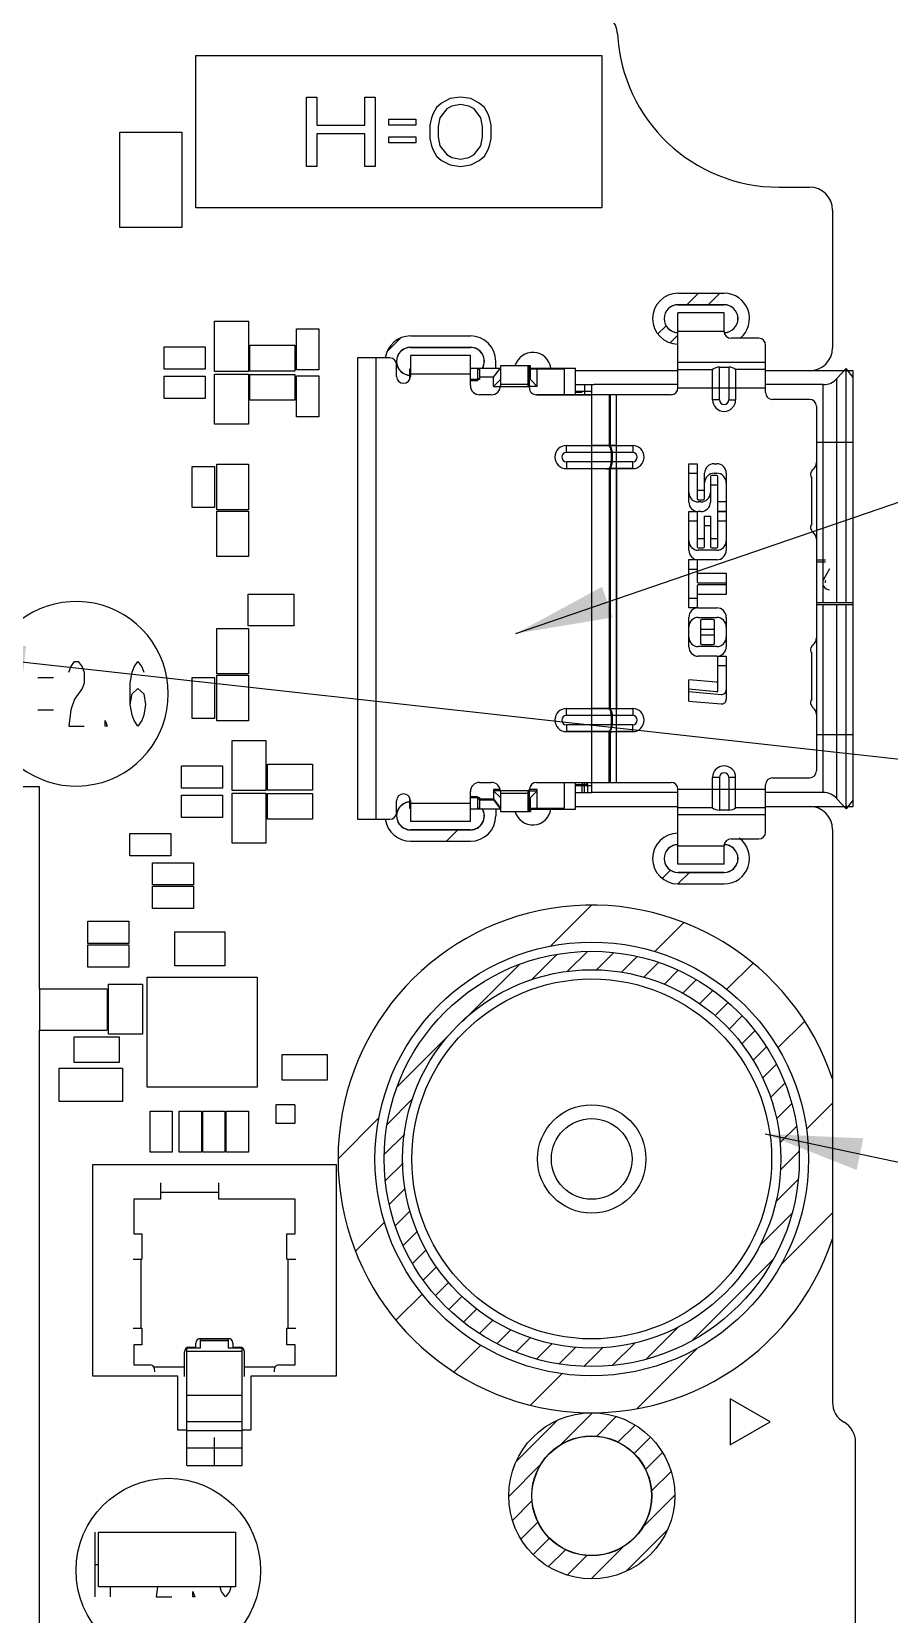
# Model space of a CAD drawing. Header units: millimetres. Extents: x 0 to 841, y 0 to 594.
# Drawn here: x 496.71 to 515.31, y 374.77 to 409.07 of the extents above; entities that cross this region are included whole.
import ezdxf

# ---------------------------------------------------------------- set-up
doc = ezdxf.new("R2010")
doc.units = ezdxf.units.MM
doc.header["$LTSCALE"] = 46.255
doc.layers.get('0').update_dxf_attribs({"linetype": 'CONTINUOUS'})
for name, color, linetype in [('ASSEM_MEM', 7, 'CONTINUOUS'), ('DETAIL', 7, 'CONTINUOUS'), ('TPC12_27', 7, 'CONTINUOUS')]:
    doc.layers.add(name, color=color, linetype=linetype)
doc.styles.get("Standard").update_dxf_attribs({"font": 'txt', "width": 0.8})
doc.dimstyles.get("Standard").update_dxf_attribs({"dimtxt": 3, "dimasz": 2.1, "dimexe": 2, "dimexo": 1, "dimtad": 1, "dimzin": 0, "dimdsep": 46, "dimtxsty": 'STANDARD', "dimblk": '_FILLED', "dimblk1": '_FILLED', "dimblk2": '_FILLED', "dimcen": 0.09, "dimazin": 0, "dimtol": 1, "dimtp": 0.01, "dimtm": 0.01, "dimtfac": 1, "dimtofl": 0, "dimtmove": 0, "dimatfit": 3, "dimldrblk": '_FILLED', "dimfxl": 1, "dimtolj": 1, "dimtzin": 0, "dimarcsym": 0})

# ---------------------------------------------------------------- blocks, each defined once
blk = doc.blocks.new('_FILLED')
at = {"color": 0, "linetype": 'BYBLOCK'}
blk.add_solid([(0, 0), (-1, 0.167), (-1, -0.167)], dxfattribs=at)

msp = doc.modelspace()

# ---------------------------------------------------------------- linework, layer by layer
at = {"layer": 'ASSEM_MEM', "color": 4, "linetype": 'CONTINUOUS'}
for p, q in [((500.277, 408.552), (509.077, 408.552)), ((500.277, 405.252), (500.277, 408.552)), ((509.077, 408.552), (509.077, 405.252)), ((509.077, 405.252), (500.277, 405.252)), ((510.727, 403.402), (511.727, 403.402)), ((510.727, 403.152), (511.727, 403.152)), ((504.927, 402.477), (506.227, 402.477)), ((504.927, 402.227), (506.227, 402.227)), ((506.777, 401.782), (506.777, 401.927)), ((510.727, 401.722), (508.502, 401.722)), ((514.527, 401.722), (512.627, 401.722)), ((514.527, 401.577), (514.527, 401.722)), ((495.807, 392.712), (496.877, 392.712)), ((496.877, 392.712), (496.877, 388.319)), ((514.527, 392.282), (514.527, 392.427)), ((506.777, 392.222), (506.777, 392.077)), ((508.502, 392.282), (510.727, 392.282)), ((512.627, 392.282), (514.527, 392.282)), ((504.927, 391.777), (506.227, 391.777)), ((504.927, 391.527), (506.227, 391.527)), ((510.727, 390.852), (511.727, 390.852)), ((510.727, 390.602), (511.727, 390.602)), ((496.877, 387.43), (496.877, 361.972)), ((514.077, 386.374), (514.077, 382.909)), ((512.723, 378.946), (511.857, 379.446)), ((511.857, 379.446), (511.857, 378.446)), ((511.857, 378.446), (512.723, 378.946)), ((500.677, 378.002), (500.677, 378.607))]:
    msp.add_line(p, q, dxfattribs=at)
at = {"layer": 'ASSEM_MEM', "color": 40, "linetype": 'CONTINUOUS'}
for p, q in [((502.677, 407.652), (502.899, 407.652)), ((502.677, 406.152), (502.677, 407.652)), ((502.899, 407.652), (502.899, 407.045)), ((503.936, 407.652), (504.159, 407.652)), ((503.936, 407.045), (503.936, 407.652)), ((504.159, 407.652), (504.159, 406.152)), ((505.603, 407.524), (505.492, 407.428)), ((505.788, 407.62), (505.603, 407.524)), ((506.01, 407.652), (505.788, 407.62)), ((506.01, 407.492), (505.825, 407.46)), ((506.233, 407.62), (506.01, 407.652)), ((506.196, 407.46), (506.01, 407.492)), ((506.418, 407.524), (506.233, 407.62)), ((506.529, 407.428), (506.418, 407.524)), ((504.455, 407.173), (505.047, 407.173)), ((504.455, 407.045), (504.455, 407.173)), ((505.047, 407.173), (505.047, 407.045)), ((505.381, 407.205), (505.344, 407.045)), ((505.418, 407.301), (505.381, 407.205)), ((505.492, 407.428), (505.418, 407.301)), ((505.566, 407.205), (505.529, 407.013)), ((505.714, 407.396), (505.566, 407.205)), ((505.825, 407.46), (505.714, 407.396)), ((506.307, 407.396), (506.196, 407.46)), ((506.455, 407.205), (506.307, 407.396)), ((506.492, 407.013), (506.455, 407.205)), ((506.603, 407.301), (506.529, 407.428)), ((506.64, 407.205), (506.603, 407.301)), ((506.677, 407.045), (506.64, 407.205)), ((502.899, 407.045), (503.936, 407.045)), ((503.936, 406.854), (502.899, 406.854)), ((502.899, 406.854), (502.899, 406.152)), ((503.936, 406.152), (503.936, 406.854)), ((505.047, 407.045), (504.455, 407.045)), ((504.455, 406.79), (505.047, 406.79)), ((504.455, 406.662), (504.455, 406.79)), ((505.047, 406.79), (505.047, 406.662)), ((505.344, 407.045), (505.344, 406.758)), ((505.529, 407.013), (505.529, 406.79)), ((505.529, 406.79), (505.566, 406.599)), ((506.455, 406.599), (506.492, 406.79)), ((506.492, 406.79), (506.492, 407.013)), ((506.677, 406.758), (506.677, 407.045)), ((505.047, 406.662), (504.455, 406.662)), ((505.344, 406.758), (505.381, 406.599)), ((505.381, 406.599), (505.418, 406.503)), ((505.418, 406.503), (505.492, 406.375)), ((505.566, 406.599), (505.714, 406.407)), ((506.307, 406.407), (506.455, 406.599)), ((506.529, 406.375), (506.603, 406.503)), ((506.603, 406.503), (506.64, 406.599)), ((506.64, 406.599), (506.677, 406.758)), ((502.899, 406.152), (502.677, 406.152)), ((504.159, 406.152), (503.936, 406.152)), ((505.492, 406.375), (505.603, 406.279)), ((505.603, 406.279), (505.788, 406.184)), ((505.714, 406.407), (505.825, 406.343)), ((505.788, 406.184), (506.01, 406.152)), ((505.825, 406.343), (506.01, 406.311)), ((506.01, 406.311), (506.196, 406.343)), ((506.01, 406.152), (506.233, 406.184)), ((506.196, 406.343), (506.307, 406.407)), ((506.233, 406.184), (506.418, 406.279)), ((506.418, 406.279), (506.529, 406.375)), ((497.519, 395.19), (497.561, 395.306)), ((497.561, 395.306), (497.644, 395.423)), ((497.644, 395.423), (497.727, 395.423)), ((497.727, 395.423), (497.811, 395.306)), ((497.811, 395.306), (497.852, 395.19)), ((497.852, 395.19), (497.852, 394.956)), ((498.852, 394.956), (498.894, 395.19)), ((498.894, 395.19), (498.936, 395.306)), ((498.936, 395.306), (499.019, 395.423)), ((499.019, 395.423), (499.102, 395.306)), ((499.102, 395.306), (499.144, 395.19)), ((496.852, 395.073), (497.186, 395.073)), ((497.811, 394.84), (497.644, 394.606)), ((497.852, 394.956), (497.811, 394.84)), ((498.852, 394.49), (498.852, 394.956)), ((498.894, 394.723), (499.019, 394.84)), ((499.019, 394.84), (499.144, 394.723)), ((497.644, 394.606), (497.561, 394.373)), ((498.852, 394.49), (498.894, 394.723)), ((498.894, 394.256), (498.852, 394.49)), ((499.144, 394.723), (499.186, 394.49)), ((499.186, 394.49), (499.144, 394.256)), ((496.852, 394.373), (497.186, 394.373)), ((497.561, 394.373), (497.519, 394.023)), ((498.311, 394.14), (498.352, 394.023)), ((498.311, 394.023), (498.311, 394.14)), ((498.936, 394.14), (498.894, 394.256)), ((499.019, 394.023), (498.936, 394.14)), ((499.102, 394.14), (499.019, 394.023)), ((499.144, 394.256), (499.102, 394.14)), ((497.519, 394.023), (497.852, 394.023)), ((498.352, 394.023), (498.311, 394.023)), ((498.084, 376.554), (498.084, 375.154)), ((498.084, 375.854), (498.165, 375.854)), ((498.417, 375.371), (498.417, 375.154)), ((499.443, 375.371), (499.417, 375.154)), ((500.209, 375.271), (500.251, 375.154)), ((500.209, 375.154), (500.209, 375.271)), ((500.834, 375.271), (500.792, 375.387)), ((500.917, 375.154), (500.834, 375.271)), ((501.001, 375.271), (500.917, 375.154)), ((501.042, 375.387), (501.001, 375.271)), ((499.417, 375.154), (499.751, 375.154)), ((500.251, 375.154), (500.209, 375.154))]:
    msp.add_line(p, q, dxfattribs=at)
at = {"layer": 'ASSEM_MEM', "color": 7, "linetype": 'CONTINUOUS'}
for p, q in [((498.627, 406.892), (499.973, 406.892)), ((498.627, 404.829), (498.627, 406.892)), ((499.973, 406.892), (499.973, 404.829)), ((512.912, 405.702), (513.577, 405.702)), ((512.912, 405.702), (513.577, 405.702)), ((514.077, 405.202), (514.077, 402.222)), ((499.973, 404.829), (498.627, 404.829)), ((510.732, 403.157), (511.723, 403.157)), ((500.678, 402.794), (501.414, 402.794)), ((500.678, 401.708), (500.678, 402.794)), ((501.414, 402.794), (501.414, 401.708)), ((510.727, 401.352), (510.727, 402.976)), ((511.725, 402.977), (510.729, 402.977)), ((511.727, 402.977), (511.725, 402.977)), ((511.725, 402.977), (511.726, 402.977)), ((511.726, 402.977), (511.727, 402.977)), ((511.727, 402.977), (511.727, 402.976)), ((511.727, 402.577), (511.727, 402.976)), ((511.727, 402.976), (511.727, 402.976)), ((502.456, 402.632), (502.938, 402.632)), ((502.456, 401.743), (502.456, 402.632)), ((502.938, 402.632), (502.938, 401.743)), ((512.477, 402.427), (511.877, 402.427)), ((499.586, 402.238), (500.475, 402.238)), ((499.586, 401.755), (499.586, 402.238)), ((500.475, 402.238), (500.475, 401.755)), ((501.446, 402.276), (502.424, 402.276)), ((501.446, 401.717), (501.446, 402.276)), ((502.424, 402.276), (502.424, 401.717)), ((504.477, 402.002), (503.777, 402.002)), ((503.777, 402.002), (503.777, 392.002)), ((506.227, 402.052), (504.927, 402.052)), ((504.927, 402.052), (504.927, 401.602)), ((504.93, 402.231), (506.225, 402.231)), ((506.227, 401.402), (506.227, 402.052)), ((512.627, 401.252), (512.627, 402.277)), ((500.475, 401.755), (499.586, 401.755)), ((501.414, 401.708), (500.678, 401.708)), ((500.678, 401.651), (501.414, 401.651)), ((500.678, 400.565), (500.678, 401.651)), ((501.414, 401.651), (501.414, 400.565)), ((502.424, 401.717), (501.446, 401.717)), ((501.446, 401.641), (502.424, 401.641)), ((501.446, 401.082), (501.446, 401.641)), ((502.424, 401.641), (502.424, 401.082)), ((502.938, 401.743), (502.456, 401.743)), ((504.627, 401.602), (504.627, 401.852)), ((504.927, 401.757), (504.907, 401.757)), ((504.907, 401.757), (504.907, 401.531)), ((506.227, 401.782), (506.877, 401.782)), ((506.377, 401.757), (506.427, 401.757)), ((506.377, 401.757), (506.377, 401.507)), ((506.427, 401.782), (506.427, 401.532)), ((506.727, 401.582), (506.877, 401.782)), ((507.527, 401.832), (506.877, 401.832)), ((506.877, 401.832), (506.877, 401.402)), ((507.477, 401.382), (507.477, 401.832)), ((507.477, 401.782), (508.502, 401.782)), ((507.507, 401.352), (507.507, 401.782)), ((507.527, 401.782), (507.527, 401.832)), ((507.527, 401.532), (507.527, 401.782)), ((508.269, 401.757), (507.527, 401.757)), ((507.677, 401.382), (507.677, 401.782)), ((508.269, 401.202), (508.269, 401.757)), ((508.502, 401.202), (508.502, 401.782)), ((510.727, 401.752), (511.477, 401.752)), ((511.477, 401.093), (511.477, 401.752)), ((511.627, 401.802), (511.827, 401.802)), ((512.627, 401.752), (511.977, 401.752)), ((511.977, 401.752), (511.977, 401.093)), ((514.37, 401.772), (514.174, 401.554)), ((514.527, 401.577), (514.37, 401.772)), ((514.37, 396.702), (514.37, 401.772)), ((499.586, 401.603), (500.475, 401.603)), ((499.586, 401.12), (499.586, 401.603)), ((500.475, 401.603), (500.475, 401.12)), ((502.456, 401.616), (502.938, 401.616)), ((502.456, 400.727), (502.456, 401.616)), ((502.938, 401.616), (502.938, 400.727)), ((506.427, 401.532), (506.227, 401.532)), ((506.377, 401.507), (506.227, 401.507)), ((506.377, 401.557), (506.427, 401.557)), ((506.727, 401.582), (506.427, 401.582)), ((506.727, 401.382), (506.727, 401.582)), ((506.877, 401.532), (506.727, 401.382)), ((506.727, 401.382), (506.874, 401.382)), ((507.507, 401.382), (507.477, 401.382)), ((507.527, 401.532), (507.507, 401.532)), ((507.677, 401.382), (507.507, 401.382)), ((507.527, 401.532), (507.677, 401.382)), ((508.502, 401.422), (508.852, 401.422)), ((508.852, 401.422), (508.852, 401.202)), ((510.727, 401.422), (508.925, 401.422)), ((513.877, 401.422), (512.627, 401.422)), ((514.527, 392.427), (514.527, 401.577)), ((500.475, 401.12), (499.586, 401.12)), ((502.424, 401.082), (501.446, 401.082)), ((506.677, 401.202), (506.427, 401.202)), ((510.577, 401.202), (507.657, 401.202)), ((507.657, 401.202), (508.857, 401.202)), ((508.852, 401.272), (508.502, 401.272)), ((508.652, 401.252), (508.502, 401.252)), ((513.577, 401.102), (512.777, 401.102)), ((513.727, 400.952), (513.727, 393.052)), ((502.938, 400.727), (502.456, 400.727)), ((501.414, 400.565), (500.678, 400.565)), ((508.307, 400.102), (509.745, 400.102)), ((508.307, 400.102), (508.857, 400.102)), ((509.233, 400.101), (508.857, 400.101)), ((509.254, 400.102), (509.233, 400.101)), ((500.195, 399.647), (500.678, 399.647)), ((500.195, 398.758), (500.195, 399.647)), ((500.678, 399.647), (500.678, 398.758)), ((500.729, 399.695), (501.414, 399.695)), ((500.729, 398.711), (500.729, 399.695)), ((501.414, 399.695), (501.414, 398.711)), ((508.307, 399.602), (509.745, 399.602)), ((509.254, 399.602), (509.233, 399.602)), ((509.395, 399.602), (509.254, 399.602)), ((509.745, 399.602), (509.395, 399.602)), ((510.962, 399.709), (511.142, 399.709)), ((510.962, 399.084), (510.962, 399.709)), ((511.142, 399.709), (511.142, 399.159)), ((511.51, 399.709), (511.567, 399.709)), ((510.962, 399.502), (511.142, 399.502)), ((510.962, 398.877), (510.962, 399.502)), ((511.142, 399.502), (511.142, 398.952)), ((511.305, 399.159), (511.305, 399.504)), ((511.305, 398.952), (511.305, 399.297)), ((511.43, 399.429), (511.43, 399.084)), ((511.567, 399.454), (511.455, 399.454)), ((511.567, 399.247), (511.455, 399.247)), ((511.51, 399.502), (511.567, 399.502)), ((511.592, 398.879), (511.592, 399.429)), ((511.772, 399.504), (511.772, 398.879)), ((511.772, 399.297), (511.772, 398.672)), ((513.627, 398.402), (513.627, 399.402)), ((511.167, 399.134), (511.28, 399.134)), ((511.167, 398.927), (511.28, 398.927)), ((511.43, 399.222), (511.43, 398.877)), ((511.592, 398.672), (511.592, 399.222)), ((500.678, 398.758), (500.195, 398.758)), ((501.414, 398.711), (500.729, 398.711)), ((500.729, 398.679), (501.414, 398.679)), ((500.729, 397.695), (500.729, 398.679)), ((501.414, 398.679), (501.414, 397.695)), ((510.962, 398.674), (511.142, 398.674)), ((510.962, 398.039), (510.962, 398.674)), ((511.142, 398.674), (511.142, 398.114)), ((511.225, 398.879), (511.167, 398.879)), ((511.225, 398.672), (511.167, 398.672)), ((511.305, 398.574), (511.43, 398.574)), ((511.305, 398.114), (511.305, 398.574)), ((511.43, 398.574), (511.43, 398.114)), ((511.772, 398.879), (511.592, 398.879)), ((511.592, 398.674), (511.772, 398.674)), ((511.592, 398.114), (511.592, 398.674)), ((511.772, 398.672), (511.592, 398.672)), ((511.772, 398.674), (511.772, 398.039)), ((510.962, 398.467), (511.142, 398.467)), ((510.962, 397.832), (510.962, 398.467)), ((511.142, 398.467), (511.142, 397.907)), ((511.305, 398.367), (511.43, 398.367)), ((511.305, 397.907), (511.305, 398.367)), ((511.43, 398.367), (511.43, 397.907)), ((511.592, 398.467), (511.772, 398.467)), ((511.592, 397.907), (511.592, 398.467)), ((511.772, 398.467), (511.772, 397.832)), ((511.167, 398.089), (511.28, 398.089)), ((511.167, 397.882), (511.28, 397.882)), ((511.455, 398.089), (511.567, 398.089)), ((511.455, 397.882), (511.567, 397.882)), ((501.414, 397.695), (500.729, 397.695)), ((510.962, 397.629), (511.142, 397.629)), ((510.962, 396.789), (510.962, 397.629)), ((511.142, 397.629), (511.142, 397.361)), ((511.567, 397.834), (511.167, 397.834)), ((511.567, 397.627), (511.167, 397.627)), ((513.727, 397.627), (513.927, 397.627)), ((513.927, 397.577), (513.727, 397.577)), ((510.962, 397.422), (511.142, 397.422)), ((510.962, 396.582), (510.962, 397.422)), ((511.142, 397.422), (511.142, 397.154)), ((511.167, 397.336), (511.772, 397.336)), ((511.772, 397.336), (511.772, 397.081)), ((514.014, 397.427), (513.884, 397.202)), ((501.411, 396.881), (502.396, 396.881)), ((501.411, 396.196), (501.411, 396.881)), ((502.396, 396.881), (502.396, 396.196)), ((511.142, 397.056), (511.142, 396.789)), ((511.142, 396.849), (511.142, 396.582)), ((511.167, 397.129), (511.772, 397.129)), ((511.772, 397.081), (511.167, 397.081)), ((511.772, 396.874), (511.167, 396.874)), ((511.772, 397.129), (511.772, 396.874)), ((511.142, 396.789), (510.962, 396.789)), ((511.142, 396.582), (510.962, 396.582)), ((511.167, 396.584), (511.567, 396.584)), ((514.527, 396.652), (513.727, 396.652)), ((513.749, 396.702), (514.527, 396.702)), ((514.37, 392.232), (514.37, 396.652)), ((502.396, 396.196), (501.411, 396.196)), ((510.962, 395.949), (510.962, 396.379)), ((510.962, 395.742), (510.962, 396.172)), ((511.167, 396.377), (511.567, 396.377)), ((511.217, 396.304), (511.217, 396.024)), ((511.492, 396.329), (511.242, 396.329)), ((511.517, 396.024), (511.517, 396.304)), ((511.772, 396.379), (511.772, 395.949)), ((511.772, 396.172), (511.772, 395.742)), ((500.729, 396.139), (501.414, 396.139)), ((500.729, 395.155), (500.729, 396.139)), ((501.414, 396.139), (501.414, 395.155)), ((511.217, 396.097), (511.217, 395.817)), ((511.242, 396.122), (511.492, 396.122)), ((511.242, 395.999), (511.492, 395.999)), ((511.517, 395.817), (511.517, 396.097)), ((511.567, 395.744), (511.167, 395.744)), ((511.567, 395.537), (511.167, 395.537)), ((511.242, 395.792), (511.492, 395.792)), ((511.592, 395.539), (511.772, 395.539)), ((511.592, 394.998), (511.592, 395.539)), ((511.772, 395.539), (511.772, 394.809)), ((513.627, 394.602), (513.627, 395.602)), ((501.414, 395.155), (500.729, 395.155)), ((500.729, 395.123), (501.414, 395.123)), ((500.729, 394.139), (500.729, 395.123)), ((501.414, 395.123), (501.414, 394.139)), ((511.592, 395.332), (511.772, 395.332)), ((511.592, 394.792), (511.592, 395.332)), ((511.772, 395.332), (511.772, 394.602)), ((500.195, 395.075), (500.678, 395.075)), ((500.195, 394.186), (500.195, 395.075)), ((500.678, 395.075), (500.678, 394.186)), ((511.565, 394.974), (510.962, 395.026)), ((510.962, 394.77), (510.962, 395.026)), ((511.565, 394.767), (510.962, 394.819)), ((510.962, 394.564), (510.962, 394.819)), ((510.962, 394.77), (511.664, 394.709)), ((510.962, 394.564), (511.663, 394.502)), ((500.678, 394.186), (500.195, 394.186)), ((501.414, 394.139), (500.729, 394.139)), ((508.307, 394.402), (508.857, 394.402)), ((508.307, 394.402), (509.745, 394.402)), ((509.233, 394.402), (508.857, 394.402)), ((509.254, 394.401), (509.233, 394.402)), ((509.254, 394.401), (509.395, 394.401)), ((509.233, 393.902), (508.307, 393.902)), ((508.307, 393.902), (509.745, 393.902)), ((509.233, 393.902), (509.254, 393.902)), ((509.745, 393.902), (509.395, 393.902)), ((501.059, 393.713), (501.795, 393.713)), ((501.059, 392.627), (501.059, 393.713)), ((501.795, 393.713), (501.795, 392.627)), ((499.967, 393.158), (500.856, 393.158)), ((499.967, 392.675), (499.967, 393.158)), ((500.856, 393.158), (500.856, 392.675)), ((501.827, 393.196), (502.805, 393.196)), ((501.827, 392.637), (501.827, 393.196)), ((502.805, 393.196), (502.805, 392.637)), ((506.427, 392.802), (506.677, 392.802)), ((507.657, 392.802), (510.577, 392.802)), ((508.269, 392.247), (508.269, 392.802)), ((508.502, 392.222), (508.502, 392.802)), ((508.766, 392.752), (508.502, 392.752)), ((508.502, 392.732), (508.852, 392.732)), ((508.852, 392.802), (508.852, 392.582)), ((511.477, 392.252), (511.477, 392.911)), ((511.977, 392.252), (511.977, 392.911)), ((512.627, 391.727), (512.627, 392.752)), ((512.777, 392.902), (513.577, 392.902)), ((500.856, 392.675), (499.967, 392.675)), ((499.967, 392.523), (500.856, 392.523)), ((499.967, 392.04), (499.967, 392.523)), ((500.856, 392.523), (500.856, 392.04)), ((501.795, 392.627), (501.059, 392.627)), ((501.059, 392.57), (501.795, 392.57)), ((501.059, 391.484), (501.059, 392.57)), ((501.795, 392.57), (501.795, 391.484)), ((502.805, 392.637), (501.827, 392.637)), ((501.827, 392.561), (502.805, 392.561)), ((501.827, 392.002), (501.827, 392.561)), ((502.805, 392.561), (502.805, 392.002)), ((504.627, 392.152), (504.627, 392.402)), ((504.907, 392.472), (504.907, 392.247)), ((504.927, 392.402), (504.927, 391.952)), ((506.227, 391.952), (506.227, 392.602)), ((506.227, 392.497), (506.377, 392.497)), ((506.227, 392.472), (506.427, 392.472)), ((506.377, 392.497), (506.377, 392.247)), ((506.377, 392.447), (506.727, 392.447)), ((506.427, 392.472), (506.427, 392.222)), ((506.427, 392.422), (506.727, 392.422)), ((506.87, 392.647), (506.727, 392.647)), ((506.727, 392.647), (506.727, 392.422)), ((506.874, 392.622), (506.727, 392.622)), ((506.727, 392.622), (506.877, 392.472)), ((506.727, 392.447), (506.877, 392.247)), ((506.727, 392.422), (506.877, 392.222)), ((506.877, 392.602), (506.877, 392.172)), ((507.507, 392.622), (507.477, 392.622)), ((507.477, 392.172), (507.477, 392.622)), ((507.507, 392.222), (507.507, 392.652)), ((507.677, 392.647), (507.507, 392.647)), ((507.507, 392.622), (507.677, 392.622)), ((507.507, 392.472), (507.527, 392.472)), ((507.527, 392.472), (507.677, 392.622)), ((507.527, 392.222), (507.527, 392.472)), ((507.677, 392.222), (507.677, 392.647)), ((508.502, 392.582), (508.852, 392.582)), ((510.727, 392.582), (508.925, 392.582)), ((510.727, 391.028), (510.727, 392.652)), ((513.877, 392.582), (512.627, 392.582)), ((514.37, 392.232), (514.174, 392.449)), ((514.527, 392.427), (514.37, 392.232)), ((500.856, 392.04), (499.967, 392.04)), ((504.907, 392.247), (504.927, 392.247)), ((506.877, 392.222), (506.227, 392.222)), ((506.427, 392.247), (506.377, 392.247)), ((506.877, 392.172), (507.527, 392.172)), ((507.477, 392.222), (508.502, 392.222)), ((507.527, 392.247), (508.269, 392.247)), ((507.527, 392.222), (507.527, 392.172)), ((511.477, 392.252), (510.727, 392.252)), ((511.827, 392.202), (511.627, 392.202)), ((512.627, 392.252), (511.977, 392.252)), ((498.846, 391.697), (499.735, 391.697)), ((498.846, 391.214), (498.846, 391.697)), ((499.735, 391.697), (499.735, 391.214)), ((502.805, 392.002), (501.827, 392.002)), ((503.777, 392.002), (504.477, 392.002)), ((506.227, 391.952), (504.927, 391.952)), ((506.225, 391.772), (504.93, 391.772)), ((514.077, 391.782), (514.077, 386.374)), ((501.795, 391.484), (501.059, 391.484)), ((511.727, 391.028), (511.727, 391.427)), ((511.877, 391.577), (512.477, 391.577)), ((499.735, 391.214), (498.846, 391.214)), ((499.332, 391.062), (500.221, 391.062)), ((499.332, 390.579), (499.332, 391.062)), ((500.221, 391.062), (500.221, 390.579)), ((511.725, 391.027), (510.729, 391.027)), ((511.723, 390.847), (510.732, 390.847)), ((500.221, 390.579), (499.332, 390.579)), ((499.332, 390.554), (500.221, 390.554)), ((499.332, 390.071), (499.332, 390.554)), ((500.221, 390.554), (500.221, 390.071)), ((500.221, 390.071), (499.332, 390.071)), ((497.935, 389.792), (498.824, 389.792)), ((497.935, 389.309), (497.935, 389.792)), ((498.824, 389.792), (498.824, 389.309)), ((498.824, 389.309), (497.935, 389.309)), ((499.818, 389.563), (500.903, 389.563)), ((499.818, 388.827), (499.818, 389.563)), ((500.903, 389.563), (500.903, 388.827)), ((497.935, 389.284), (498.824, 389.284)), ((497.935, 388.801), (497.935, 389.284)), ((498.824, 389.284), (498.824, 388.801)), ((498.824, 388.801), (497.935, 388.801)), ((500.903, 388.827), (499.818, 388.827)), ((498.354, 388.319), (496.893, 388.319)), ((496.893, 387.43), (496.893, 388.319)), ((498.354, 388.332), (498.354, 387.443)), ((498.379, 388.43), (499.116, 388.43)), ((498.379, 387.344), (498.379, 388.43)), ((499.116, 388.43), (499.116, 387.344)), ((499.221, 388.582), (501.602, 388.582)), ((499.221, 386.201), (499.221, 388.582)), ((501.602, 388.582), (501.602, 386.201)), ((496.893, 387.43), (498.354, 387.43)), ((497.636, 387.29), (498.614, 387.29)), ((497.636, 386.731), (497.636, 387.29)), ((499.116, 387.344), (498.379, 387.344)), ((498.614, 387.29), (498.614, 386.731)), ((502.145, 386.909), (503.123, 386.909)), ((502.145, 386.35), (502.145, 386.909)), ((503.123, 386.909), (503.123, 386.35)), ((497.312, 386.611), (498.684, 386.611)), ((497.312, 385.887), (497.312, 386.611)), ((498.614, 386.731), (497.636, 386.731)), ((498.684, 386.611), (498.684, 385.887)), ((503.123, 386.35), (502.145, 386.35)), ((498.684, 385.887), (497.312, 385.887)), ((501.602, 386.201), (499.221, 386.201)), ((499.281, 385.677), (499.763, 385.677)), ((499.281, 384.788), (499.281, 385.677)), ((499.763, 385.677), (499.763, 384.788)), ((499.916, 385.677), (500.398, 385.677)), ((499.916, 384.788), (499.916, 385.677)), ((500.398, 385.677), (500.398, 384.788)), ((500.424, 385.677), (500.906, 385.677)), ((500.424, 384.788), (500.424, 385.677)), ((500.906, 385.677), (500.906, 384.788)), ((500.932, 385.677), (501.414, 385.677)), ((500.932, 384.788), (500.932, 385.677)), ((501.414, 385.677), (501.414, 384.788)), ((498.041, 384.518), (503.313, 384.518)), ((498.041, 379.937), (498.041, 384.518)), ((499.763, 384.788), (499.281, 384.788)), ((500.398, 384.788), (499.916, 384.788)), ((500.906, 384.788), (500.424, 384.788)), ((501.414, 384.788), (500.932, 384.788)), ((503.313, 384.518), (503.313, 379.937)), ((499.512, 383.772), (499.512, 384.122)), ((500.772, 383.772), (500.772, 384.122)), ((499.512, 383.772), (498.927, 383.772)), ((498.927, 383.772), (498.927, 383.022)), ((502.427, 383.772), (500.772, 383.772)), ((502.427, 383.022), (502.427, 383.772)), ((498.927, 383.022), (499.107, 383.022)), ((499.107, 383.022), (499.107, 382.472)), ((502.247, 383.022), (502.427, 383.022)), ((502.247, 382.472), (502.247, 383.022)), ((514.077, 382.909), (514.077, 379.368)), ((498.914, 382.472), (499.107, 382.472)), ((502.247, 382.472), (502.44, 382.472)), ((498.914, 380.972), (499.107, 380.972)), ((499.107, 380.972), (499.107, 380.612)), ((500.377, 380.752), (500.977, 380.752)), ((500.377, 380.747), (500.977, 380.747)), ((500.377, 380.547), (500.377, 380.747)), ((500.977, 380.747), (500.977, 380.547)), ((502.247, 380.972), (502.44, 380.972)), ((502.247, 380.612), (502.247, 380.972)), ((499.107, 380.612), (498.927, 380.612)), ((498.927, 380.612), (498.927, 380.177)), ((500.027, 379.927), (500.027, 380.462)), ((500.077, 380.547), (500.377, 380.547)), ((500.077, 378.002), (500.077, 380.547)), ((501.277, 380.471), (500.077, 380.471)), ((500.127, 380.562), (500.277, 380.562)), ((500.277, 380.562), (500.277, 380.652)), ((500.977, 380.697), (500.377, 380.697)), ((500.977, 380.547), (501.277, 380.547)), ((501.077, 380.652), (501.077, 380.562)), ((501.077, 380.562), (501.227, 380.562)), ((501.277, 378.002), (501.277, 380.547)), ((501.327, 379.927), (501.327, 380.462)), ((502.427, 380.612), (502.247, 380.612)), ((502.427, 380.177), (502.427, 380.612)), ((498.927, 380.177), (499.277, 380.177)), ((502.077, 380.177), (502.427, 380.177)), ((499.886, 379.937), (498.041, 379.937)), ((499.886, 378.767), (499.886, 379.937)), ((503.313, 379.937), (501.468, 379.937)), ((501.468, 379.937), (501.468, 378.767)), ((500.077, 378.767), (499.886, 378.767)), ((500.077, 378.952), (501.277, 378.952)), ((500.077, 378.758), (501.277, 378.758)), ((501.468, 378.767), (501.277, 378.767)), ((514.577, 374.392), (514.577, 378.502)), ((500.077, 378.002), (501.277, 378.002)), ((500.077, 378.001), (501.277, 378.001)), ((498.165, 376.552), (501.133, 376.552)), ((498.165, 375.371), (498.165, 376.552)), ((501.133, 376.552), (501.133, 375.371)), ((501.133, 375.371), (498.165, 375.371))]:
    msp.add_line(p, q, dxfattribs=at)
at = {"layer": 'ASSEM_MEM', "color": 2, "linetype": 'CONTINUOUS'}
for p, q in [((510.921, 403.152), (511.171, 403.402)), ((511.384, 403.152), (511.634, 403.402)), ((510.289, 402.52), (510.469, 402.7)), ((504.417, 402.131), (504.722, 402.437)), ((510.56, 402.328), (510.727, 402.495)), ((505.706, 391.527), (505.956, 391.777)), ((510.384, 390.722), (510.563, 390.901)), ((510.727, 390.602), (510.977, 390.852)), ((507.967, 389.257), (508.852, 390.142)), ((510.227, 389.138), (510.855, 389.766)), ((507.544, 388.516), (508.107, 389.079)), ((508.328, 388.706), (508.763, 389.141)), ((508.953, 388.735), (509.334, 389.116)), ((509.498, 388.686), (509.844, 389.032)), ((506.055, 387.622), (507.295, 388.862)), ((509.988, 388.581), (510.308, 388.901)), ((510.426, 388.425), (510.733, 388.732)), ((511.786, 388.318), (512.354, 388.887)), ((510.825, 388.229), (511.125, 388.529)), ((511.192, 388.001), (511.485, 388.295)), ((511.529, 387.743), (511.817, 388.031)), ((511.836, 387.456), (512.12, 387.74)), ((512.894, 387.048), (513.475, 387.629)), ((504.637, 386.204), (505.805, 387.371)), ((512.105, 387.131), (512.396, 387.421)), ((512.346, 386.777), (512.643, 387.074)), ((512.556, 386.392), (512.861, 386.697)), ((512.732, 385.973), (513.046, 386.287)), ((504.42, 385.392), (504.975, 385.947)), ((503.357, 384.647), (504.242, 385.532)), ((512.862, 385.509), (513.194, 385.841)), ((513.513, 385.288), (514.077, 385.852)), ((504.358, 384.735), (504.802, 385.179)), ((512.938, 384.99), (513.301, 385.353)), ((504.382, 384.165), (504.767, 384.549)), ((512.948, 384.405), (513.354, 384.811)), ((512.843, 383.705), (513.335, 384.198)), ((504.467, 383.655), (504.816, 384.004)), ((504.597, 383.191), (504.924, 383.517)), ((512.505, 382.773), (513.202, 383.47)), ((512.969, 382.365), (514.077, 383.473)), ((503.733, 382.644), (504.361, 383.272)), ((504.767, 382.766), (505.078, 383.076)), ((504.97, 382.374), (505.268, 382.672)), ((511.025, 380.699), (512.8, 382.473)), ((505.204, 382.014), (505.493, 382.302)), ((505.467, 381.682), (505.757, 381.971)), ((504.612, 381.145), (505.181, 381.713)), ((505.759, 381.378), (506.048, 381.668)), ((506.078, 381.103), (506.367, 381.392)), ((506.425, 380.856), (506.716, 381.146)), ((506.802, 380.638), (507.106, 380.942)), ((507.212, 380.453), (507.531, 380.772)), ((510.029, 380.297), (510.745, 381.013)), ((505.87, 380.024), (506.451, 380.605)), ((507.658, 380.304), (507.996, 380.643)), ((508.146, 380.198), (508.513, 380.565)), ((508.688, 380.145), (509.101, 380.558)), ((509.301, 380.164), (509.797, 380.659)), ((509.833, 379.229), (511.133, 380.53)), ((507.529, 379.304), (508.211, 379.986)), ((508.189, 378.457), (508.874, 379.142)), ((508.964, 378.637), (509.388, 379.062)), ((507.214, 378.076), (508.123, 378.985)), ((509.43, 378.509), (509.798, 378.876)), ((509.777, 378.261), (510.13, 378.614)), ((507.057, 377.325), (507.742, 378.01)), ((510.025, 377.914), (510.392, 378.281)), ((510.153, 377.447), (510.577, 377.872)), ((509.97, 376.67), (510.657, 377.357)), ((507.137, 376.81), (507.562, 377.235)), ((507.323, 376.401), (507.69, 376.769)), ((509.595, 375.7), (510.499, 376.604)), ((507.585, 376.069), (507.938, 376.422)), ((507.917, 375.807), (508.285, 376.174)), ((508.327, 375.622), (508.752, 376.046)), ((508.842, 375.542), (509.529, 376.229))]:
    msp.add_line(p, q, dxfattribs=at)
at = {"layer": 'ASSEM_MEM', "color": 9, "linetype": 'CONTINUOUS'}
for p, q in [((511.727, 402.577), (510.727, 402.577)), ((504.177, 402.002), (504.177, 392.002)), ((506.227, 401.652), (504.927, 401.652)), ((507.498, 401.782), (507.498, 401.832)), ((507.506, 401.832), (507.506, 401.782)), ((512.627, 401.902), (510.727, 401.902)), ((511.627, 401.093), (511.627, 401.802)), ((511.827, 401.802), (511.827, 401.093)), ((506.876, 401.382), (507.477, 401.382)), ((506.877, 401.432), (507.477, 401.432)), ((508.702, 401.422), (508.702, 401.202)), ((510.727, 401.352), (512.627, 401.352)), ((513.877, 396.702), (513.877, 401.422)), ((514.174, 396.702), (514.174, 401.554)), ((508.857, 392.802), (508.857, 401.202)), ((509.233, 401.202), (509.233, 400.101)), ((509.254, 401.202), (509.254, 400.102)), ((509.395, 392.802), (509.395, 401.202)), ((511.627, 401.093), (511.477, 401.093)), ((511.827, 401.093), (511.977, 401.093)), ((508.307, 399.952), (508.307, 400.102)), ((509.745, 399.952), (508.307, 399.952)), ((509.28, 399.952), (509.28, 399.752)), ((509.301, 399.952), (509.301, 399.752)), ((509.745, 400.102), (509.745, 399.952)), ((513.727, 400.172), (514.527, 400.172)), ((509.745, 399.752), (508.307, 399.752)), ((508.307, 399.752), (508.307, 399.602)), ((508.857, 394.402), (508.857, 399.602)), ((509.233, 399.602), (509.233, 394.402)), ((509.233, 399.602), (509.233, 394.402)), ((509.254, 394.402), (509.254, 399.602)), ((509.254, 399.602), (509.254, 394.401)), ((509.395, 399.602), (509.395, 399.752)), ((509.395, 399.602), (509.395, 394.402)), ((509.745, 399.602), (509.745, 399.752)), ((513.877, 392.582), (513.877, 396.652)), ((514.174, 392.449), (514.174, 396.652)), ((508.307, 394.252), (508.307, 394.402)), ((509.745, 394.252), (508.307, 394.252)), ((509.28, 394.252), (509.28, 394.052)), ((509.301, 394.252), (509.301, 394.052)), ((509.745, 394.402), (509.745, 394.252)), ((509.745, 394.052), (508.307, 394.052)), ((508.307, 394.052), (508.307, 393.902)), ((509.233, 392.802), (509.233, 393.902)), ((509.254, 393.902), (509.254, 392.802)), ((509.745, 393.902), (509.745, 394.052)), ((514.527, 393.832), (513.727, 393.832)), ((508.652, 392.802), (508.652, 392.752)), ((508.652, 392.582), (508.652, 392.752)), ((508.702, 392.582), (508.702, 392.802)), ((508.73, 392.802), (508.766, 392.752)), ((508.766, 392.752), (508.766, 392.582)), ((511.627, 392.911), (511.477, 392.911)), ((511.627, 392.911), (511.627, 392.202)), ((511.977, 392.911), (511.827, 392.911)), ((511.827, 392.911), (511.827, 392.202)), ((507.477, 392.622), (506.876, 392.622)), ((506.877, 392.572), (507.477, 392.572)), ((510.727, 392.652), (512.627, 392.652)), ((504.927, 392.352), (506.227, 392.352)), ((507.498, 392.172), (507.498, 392.222)), ((507.506, 392.222), (507.506, 392.172)), ((512.627, 392.102), (510.727, 392.102)), ((510.727, 391.427), (511.727, 391.427)), ((499.512, 383.922), (500.772, 383.922)), ((499.087, 380.972), (499.087, 382.472)), ((502.267, 382.472), (502.267, 380.972)), ((500.027, 380.127), (499.364, 380.127)), ((501.991, 380.127), (501.327, 380.127)), ((501.277, 379.516), (500.077, 379.516)), ((501.277, 378.373), (500.077, 378.373))]:
    msp.add_line(p, q, dxfattribs=at)
at = {"layer": 'ASSEM_MEM', "color": 4, "linetype": 'CONTINUOUS'}
for centre, radius in [((508.857, 384.642), 4.7), ((508.857, 384.642), 4.5), ((508.857, 377.342), 1.8), ((508.857, 377.342), 1.3), ((499.677, 375.722), 2)]:
    msp.add_circle(centre, radius, dxfattribs=at)
at = {"layer": 'ASSEM_MEM', "color": 7, "linetype": 'CONTINUOUS'}
for centre, radius in [((508.857, 384.642), 4.1), ((508.857, 384.642), 3.9), ((508.857, 384.642), 1.175), ((508.857, 384.642), 0.875), ((508.857, 377.342), 1.295)]:
    msp.add_circle(centre, radius, dxfattribs=at)
for centre, radius, start, end in [((508.917, 409.002), 0.5, 2.2855, 90.0019), ((512.912, 409.202), 3.5, 182.9479, 269.9983), ((512.912, 409.202), 3.5, 182.9479, 270), ((513.577, 405.202), 0.5, 0, 90), ((513.577, 405.202), 0.5, 0, 89.9893), ((510.732, 402.852), 0.305, 90, 270), ((511.723, 402.852), 0.305, 270, 90), ((511.877, 402.577), 0.15, 180, 270), ((512.477, 402.277), 0.15, 0, 90), ((504.477, 401.852), 0.15, 0, 90), ((504.93, 401.927), 0.305, 90, 270), ((506.225, 401.927), 0.305, 331.3219, 90), ((513.577, 402.222), 0.5, 270, 360), ((513.577, 402.222), 0.5, 270.0115, 360), ((506.227, 401.927), 0.3, 330.9412, 331.1351), ((511.627, 401.552), 0.25, 90, 126.8699), ((511.827, 401.552), 0.25, 53.1301, 90), ((504.777, 401.602), 0.15, 180, 360), ((506.427, 401.402), 0.2, 180, 270), ((506.677, 401.402), 0.2, 270, 360), ((507.657, 401.352), 0.15, 180, 270.0373), ((510.577, 401.352), 0.15, 270, 360), ((513.877, 401.822), 0.4, 270, 318), ((511.727, 401.093), 0.25, 180, 360), ((512.777, 401.252), 0.15, 180, 270), ((513.577, 400.952), 0.15, 0, 90), ((508.307, 399.852), 0.25, 90, 270), ((509.745, 399.852), 0.25, 270, 90), ((511.51, 399.504), 0.205, 90, 180), ((511.567, 399.504), 0.205, 0, 90), ((513.527, 399.733), 0.2, 307.9799, 360), ((511.51, 399.297), 0.205, 90, 180), ((511.455, 399.429), 0.025, 90, 180), ((511.455, 399.222), 0.025, 90, 180), ((511.567, 399.297), 0.205, 0, 90), ((511.567, 399.429), 0.025, 0, 90), ((511.567, 399.222), 0.025, 0, 90), ((513.727, 399.477), 0.125, 127.9799, 219.7151), ((511.167, 399.084), 0.205, 180, 270), ((511.167, 399.159), 0.025, 180, 269.5417), ((511.167, 398.952), 0.025, 180, 270), ((511.225, 399.084), 0.205, 269.9441, 360), ((511.28, 399.159), 0.025, 269.5417, 360), ((511.28, 398.952), 0.025, 270, 360), ((511.167, 398.877), 0.205, 180, 270), ((511.225, 398.877), 0.205, 270, 360), ((513.727, 398.327), 0.125, 140.2849, 232.0201), ((513.527, 398.071), 0.2, 0, 52.0201), ((511.167, 398.039), 0.205, 180, 270), ((511.167, 398.114), 0.025, 180, 269.5417), ((511.167, 397.907), 0.025, 180, 270), ((511.28, 398.114), 0.025, 269.5417, 360), ((511.28, 397.907), 0.025, 270, 360), ((511.455, 398.114), 0.025, 180, 269.5417), ((511.455, 397.907), 0.025, 180, 270), ((511.567, 398.114), 0.025, 269.5417, 360), ((511.567, 398.039), 0.205, 270, 360), ((511.567, 397.907), 0.025, 270, 360), ((511.167, 397.832), 0.205, 180, 270), ((511.567, 397.832), 0.205, 270, 360), ((511.167, 397.361), 0.025, 179.9284, 269.3125), ((514.014, 397.127), 0.15, 150, 270), ((511.167, 397.154), 0.025, 180, 270), ((511.167, 397.056), 0.025, 90.4583, 180), ((511.167, 396.849), 0.025, 90, 180), ((514.014, 397.127), 0.1, 150, 180), ((511.167, 396.379), 0.205, 90.0559, 180), ((511.567, 396.379), 0.205, 0, 90), ((513.749, 396.852), 0.15, 261.4036, 270), ((511.167, 396.172), 0.205, 90, 180), ((511.242, 396.304), 0.025, 90.6875, 179.1486), ((511.492, 396.304), 0.025, 0.0035, 90), ((511.567, 396.172), 0.205, 0, 90), ((511.167, 395.949), 0.205, 180, 270), ((511.242, 396.097), 0.025, 90, 180), ((511.242, 396.024), 0.025, 180, 270), ((511.242, 395.817), 0.025, 180, 270), ((511.492, 396.097), 0.025, 0, 90), ((511.492, 396.024), 0.025, 270, 360), ((511.492, 395.817), 0.025, 270, 360), ((511.567, 395.949), 0.205, 269.9441, 360), ((513.527, 395.933), 0.2, 307.9799, 360), ((511.167, 395.742), 0.205, 180, 270), ((511.567, 395.742), 0.205, 270, 360), ((513.727, 395.677), 0.125, 127.9799, 219.7151), ((511.567, 394.998), 0.025, 264.5439, 359.9999), ((511.567, 394.792), 0.025, 265, 360), ((511.672, 394.809), 0.1, 264.9424, 360), ((511.672, 394.602), 0.1, 265, 360), ((513.727, 394.527), 0.125, 140.2849, 232.0201), ((508.307, 394.152), 0.25, 90, 270), ((509.745, 394.152), 0.25, 270, 90), ((513.527, 394.271), 0.2, 0, 52.0201), ((511.727, 392.911), 0.25, 0, 180), ((506.427, 392.602), 0.2, 90, 180), ((506.677, 392.602), 0.2, 0, 90), ((507.657, 392.652), 0.15, 90, 180), ((510.577, 392.652), 0.15, 0, 89.9627), ((512.777, 392.752), 0.15, 90, 180), ((513.577, 393.052), 0.15, 270, 360), ((504.93, 392.077), 0.305, 98.3611, 270), ((504.777, 392.402), 0.15, 0, 180), ((513.877, 392.182), 0.4, 42, 90), ((504.477, 392.152), 0.15, 270, 360), ((506.225, 392.077), 0.305, 270, 30.4601), ((511.627, 392.452), 0.25, 233.1301, 270), ((511.827, 392.452), 0.25, 270, 306.8699), ((513.577, 391.782), 0.5, 0, 90), ((512.477, 391.727), 0.15, 270, 360), ((510.732, 391.152), 0.305, 90, 270), ((511.723, 391.152), 0.305, 270, 90), ((511.877, 391.427), 0.15, 90, 180), ((500.377, 380.652), 0.1, 90, 180), ((500.977, 380.652), 0.1, 0, 90), ((500.127, 380.462), 0.1, 90, 180), ((501.227, 380.462), 0.1, 0, 90), ((499.277, 380.077), 0.1, 30, 90), ((502.077, 380.077), 0.1, 90, 150), ((514.577, 379.368), 0.5, 180, 240.0237), ((514.077, 378.502), 0.5, 0, 59.9902), ((514.077, 378.502), 0.5, 0, 60)]:
    msp.add_arc(centre, radius, start, end, dxfattribs=at)
at = {"layer": 'ASSEM_MEM', "color": 4, "linetype": 'CONTINUOUS'}
for centre, radius, start, end in [((510.727, 402.852), 0.55, 90, 270), ((511.727, 402.852), 0.55, 309.3858, 90), ((510.727, 402.852), 0.3, 90, 270), ((511.727, 402.852), 0.3, 270, 90), ((504.927, 401.927), 0.55, 90, 172.1592), ((506.227, 401.927), 0.55, 0, 90), ((504.927, 401.927), 0.3, 90, 270), ((506.227, 401.927), 0.3, 331.1351, 90), ((507.577, 401.722), 0.4, 8.6287, 164.0325), ((497.677, 394.722), 2, 202.6759, 157.3241), ((504.927, 392.077), 0.3, 90, 270), ((506.227, 392.077), 0.3, 270, 32.8744), ((506.227, 392.077), 0.55, 270, 360), ((507.577, 392.282), 0.4, 195.9675, 351.3713), ((504.927, 392.077), 0.55, 187.8408, 270), ((510.727, 391.152), 0.55, 90, 270), ((510.727, 391.152), 0.3, 90, 270), ((511.727, 391.152), 0.55, 270, 54), ((511.727, 391.152), 0.3, 270, 90), ((508.857, 384.642), 5.5, 18.361, 341.639)]:
    msp.add_arc(centre, radius, start, end, dxfattribs=at)
at = {"layer": 'ASSEM_MEM', "color": 9, "linetype": 'CONTINUOUS'}
for centre, start, end in [((511.727, 401.093), 180, 360), ((508.307, 399.852), 90, 270), ((509.745, 399.852), 270, 90), ((508.307, 394.152), 90, 270), ((509.745, 394.152), 270, 90), ((511.727, 392.911), 0, 180)]:
    msp.add_arc(centre, 0.1, start, end, dxfattribs=at)
at = {"layer": 'ASSEM_MEM', "color": 7, "linetype": 'CONTINUOUS'}
for points, knots in [([(510.729, 402.977), (510.729, 402.977), (510.728, 402.977), (510.727, 402.976), (510.727, 402.976)], [0, 0, 0, 0, 0.374763, 1, 1, 1, 1]), ([(511.727, 402.976), (511.727, 402.976), (511.727, 402.976), (511.727, 402.977), (511.727, 402.977)], [0, 0, 0, 0, 0.476398, 1, 1, 1, 1]), ([(508.861, 401.418), (508.86, 401.418), (508.857, 401.417), (508.852, 401.414), (508.852, 401.412)], [0, 0, 0, 0, 0.368644, 1, 1, 1, 1]), ([(508.925, 401.422), (508.912, 401.422), (508.89, 401.421), (508.869, 401.42), (508.861, 401.418)], [0, 0, 0, 0, 0.609882, 1, 1, 1, 1]), ([(509.395, 400.102), (509.38, 400.102), (509.333, 400.102), (509.286, 400.102), (509.254, 400.102)], [0, 0, 0, 0, 0.320004, 1, 1, 1, 1]), ([(508.857, 399.602), (508.897, 399.602), (509.023, 399.601), (509.148, 399.601), (509.233, 399.601)], [0, 0, 0, 0, 0.320015, 1, 1, 1, 1]), ([(509.254, 393.902), (509.261, 393.902), (509.28, 393.901), (509.327, 393.902), (509.366, 393.902), (509.395, 393.902)], [0, 0, 0, 0, 0.155741, 0.389619, 1, 1, 1, 1]), ([(508.855, 392.588), (508.854, 392.588), (508.853, 392.589), (508.852, 392.59), (508.852, 392.591)], [0, 0, 0, 0, 0.305008, 1, 1, 1, 1]), ([(508.886, 392.583), (508.879, 392.583), (508.869, 392.584), (508.858, 392.586), (508.855, 392.588)], [0, 0, 0, 0, 0.630859, 1, 1, 1, 1]), ([(508.925, 392.582), (508.921, 392.582), (508.908, 392.582), (508.895, 392.582), (508.886, 392.583)], [0, 0, 0, 0, 0.279405, 1, 1, 1, 1]), ([(510.729, 391.027), (510.729, 391.027), (510.728, 391.027), (510.727, 391.027), (510.727, 391.028)], [0, 0, 0, 0, 0.374715, 1, 1, 1, 1]), ([(511.725, 391.027), (511.726, 391.027), (511.726, 391.027), (511.727, 391.027), (511.727, 391.028)], [0, 0, 0, 0, 0.374788, 1, 1, 1, 1]), ([(511.725, 391.027), (511.726, 391.027), (511.726, 391.027), (511.727, 391.027), (511.727, 391.028)], [0, 0, 0, 0, 0.374789, 1, 1, 1, 1]), ([(499.364, 380.127), (499.368, 380.11), (499.374, 380.077), (499.377, 380.043), (499.377, 380.027)], [0, 0, 0, 0, 0.517496, 1, 1, 1, 1]), ([(501.977, 380.027), (501.977, 380.043), (501.979, 380.068), (501.984, 380.101), (501.988, 380.118), (501.991, 380.127)], [0, 0, 0, 0, 0.48237, 0.739027, 1, 1, 1, 1])]:
    msp.add_open_spline(points, degree=3, knots=knots, dxfattribs=at)
at = {"layer": 'ASSEM_MEM', "color": 9, "linetype": 'CONTINUOUS'}
for points, knots in [([(509.28, 399.952), (509.28, 399.978), (509.272, 400.032), (509.248, 400.08), (509.233, 400.102)], [0, 0, 0, 0, 0.502814, 1, 1, 1, 1]), ([(509.301, 399.952), (509.301, 399.978), (509.293, 400.032), (509.269, 400.08), (509.254, 400.102)], [0, 0, 0, 0, 0.502814, 1, 1, 1, 1]), ([(509.233, 399.602), (509.248, 399.623), (509.272, 399.672), (509.28, 399.725), (509.28, 399.752)], [0, 0, 0, 0, 0.497186, 1, 1, 1, 1]), ([(509.254, 399.602), (509.269, 399.623), (509.293, 399.672), (509.301, 399.725), (509.301, 399.752)], [0, 0, 0, 0, 0.497186, 1, 1, 1, 1]), ([(509.28, 394.252), (509.28, 394.278), (509.272, 394.332), (509.248, 394.38), (509.233, 394.402)], [0, 0, 0, 0, 0.502826, 1, 1, 1, 1]), ([(509.254, 394.402), (509.269, 394.38), (509.293, 394.332), (509.301, 394.278), (509.301, 394.252)], [0, 0, 0, 0, 0.497186, 1, 1, 1, 1]), ([(509.28, 394.052), (509.28, 394.025), (509.272, 393.972), (509.248, 393.923), (509.233, 393.902)], [0, 0, 0, 0, 0.502814, 1, 1, 1, 1]), ([(509.254, 393.902), (509.269, 393.923), (509.293, 393.972), (509.301, 394.025), (509.301, 394.052)], [0, 0, 0, 0, 0.497186, 1, 1, 1, 1])]:
    msp.add_open_spline(points, degree=3, knots=knots, dxfattribs=at)
at = {"layer": 'TPC12_27', "color": 7, "linetype": 'CONTINUOUS'}
for p, q in [((502.418, 385.817), (502.011, 385.817)), ((502.011, 385.817), (502.011, 385.411)), ((502.418, 385.817), (502.418, 385.411)), ((502.418, 385.411), (502.011, 385.411))]:
    msp.add_line(p, q, dxfattribs=at)

# ---------------------------------------------------------------- leaders
at = {"layer": 'DETAIL', "color": 2, "linetype": 'CONTINUOUS'}
for points in [[(507.209, 396.027), (566.513, 416.382)], [(494.468, 395.642), (536.126, 391.017)], [(512.618, 385.183), (536.317, 380.148)]]:
    msp.add_leader(points, dimstyle='STANDARD', override={"dimtad": 0}, dxfattribs=at)

doc.saveas('drawing.dxf')
